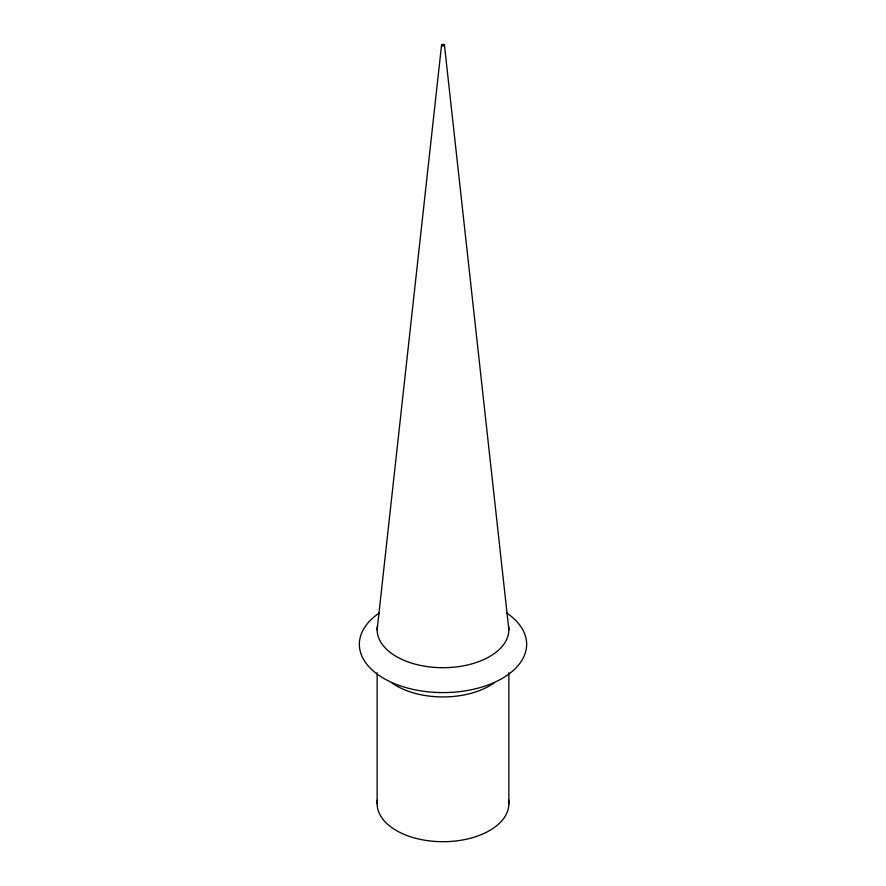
<?xml version="1.0" encoding="UTF-8"?>
<svg xmlns="http://www.w3.org/2000/svg" width="886" height="886" viewBox="0 0 886 886"><rect width="100%" height="100%" fill="white"/><g stroke="black" fill="none" stroke-linecap="round" stroke-linejoin="round"><path stroke-width="1.33" d="M377.137 629.691L441.549 45.142M444.451 45.142L508.863 629.691M508.863 672.707L508.863 803.668M377.137 672.707L377.137 803.668M506.703 613.001A83.649 48.298 0 0 1 500.546 679.352A83.649 48.298 0 0 1 385.454 679.352A83.649 48.298 0 0 1 379.297 613.001M494.178 682.851A65.863 38.032 0 0 1 391.822 682.851M508.553 625.97A65.863 38.032 0 0 1 443 667.712A65.863 38.032 0 0 1 377.447 625.97M508.553 799.947A65.863 38.032 0 0 1 443 841.7A65.863 38.032 0 0 1 377.447 799.947M441.97 45.729A1.451 0.842 0 0 0 444.395 45.352A1.451 0.842 0 0 0 442.623 44.333A1.451 0.842 0 0 0 441.97 45.729"/></g></svg>
